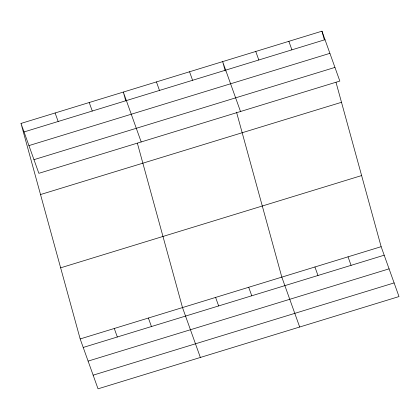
<?xml version="1.0" encoding="UTF-8"?>
<svg xmlns="http://www.w3.org/2000/svg" width="420" height="420" viewBox="0 0 420 420"><rect width="100%" height="100%" fill="white"/><g stroke="black" fill="none" stroke-linecap="round" stroke-linejoin="round"><path stroke-width="0.63" d="M21 123.433L321.967 31.175L339.832 81.06L38.861 173.318L21 123.433L80.168 338.94L98.033 388.826L399 296.567L381.139 246.682L336.016 82.331M24.05 131.943L325.017 39.69M28.938 145.598L329.905 53.34M33.973 159.663L334.94 67.41M40.525 194.549L341.497 102.296M60.643 267.824L361.615 175.565M80.168 338.94L381.139 246.682M83.218 347.45L384.185 255.197M88.106 361.106L389.078 268.847M93.14 375.17L394.112 282.917M288.86 41.323L291.911 49.838M348.033 256.83L351.078 265.346M255.754 51.471L258.804 59.987M314.927 266.978L317.971 275.494M240.513 111.505L222.647 61.619L225.22 70.98M299.681 327.012L281.82 277.127L236.523 112.151M189.541 71.767L192.591 80.283M248.714 287.275L251.759 295.79M156.434 81.916L159.484 90.426M215.607 297.423L218.652 305.939M141.188 141.95L123.328 92.064L125.727 100.8M200.361 357.457L182.501 307.571L137.377 143.22M89.219 102.522L92.269 111.032M148.391 318.029L151.436 326.54M55.109 112.975L58.16 121.485M114.282 328.482L117.327 336.998M321.967 31.175L324.366 39.91"/></g></svg>
